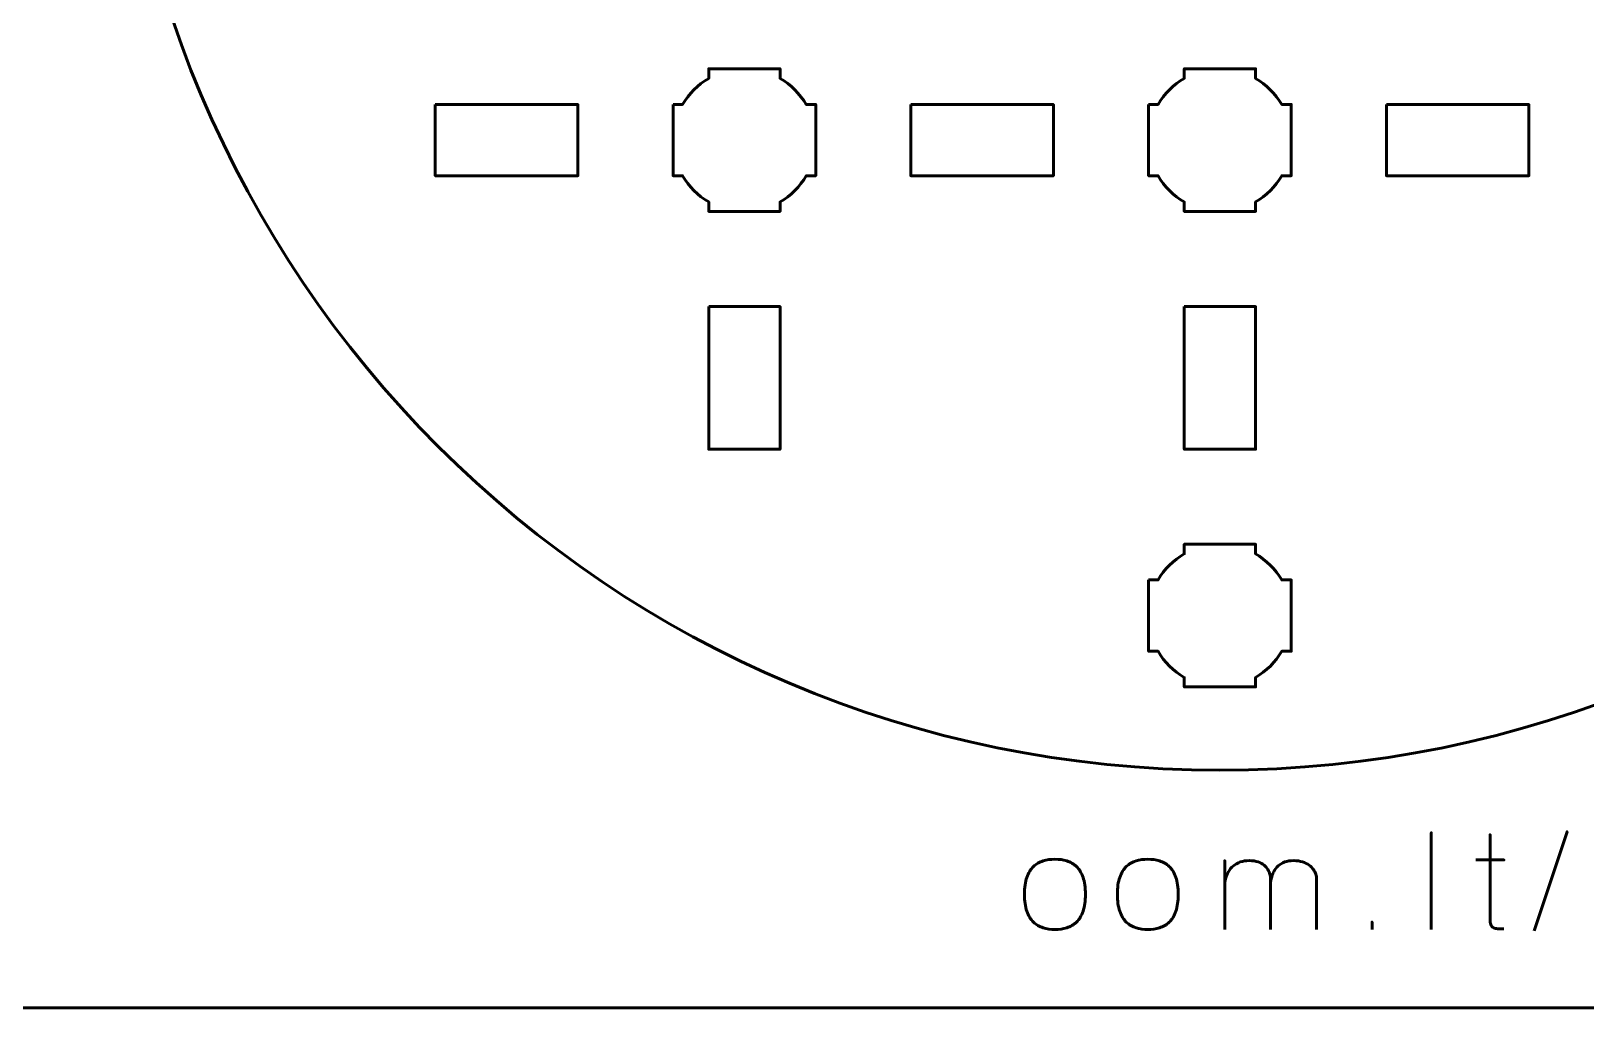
# Model space of a CAD drawing. Header units: centimetres. Extents: x -21 to 0, y -29.7 to 0.
# Drawn here: x -10.5 to -3.96, y -29.7 to -25.59 of the extents above; entities that cross this region are included whole.
import ezdxf

# ---------------------------------------------------------------- set-up
doc = ezdxf.new("R2010")
doc.units = ezdxf.units.CM
doc.header["$MEASUREMENT"] = 0
doc.layers.add('Layer 1', color=7, linetype='Continuous')

msp = doc.modelspace()

# ---------------------------------------------------------------- linework, layer by layer
at = {"layer": 'Layer 1', "color": 114, "lineweight": 53}
msp.add_ellipse((-5.5, -24.05004), major_axis=(0, 4.65), ratio=1, dxfattribs=at)
at = {"layer": 'Layer 1', "color": 22, "lineweight": 53}
msp.add_open_spline([(-21.00003, -29.19995), (-21.00003, -29.19995), (-21.00003, -0.49992), (-21.00003, -0.49992), (-21.00003, -0.49992), (-21.00003, -0.22295), (-20.77694, 0.00004), (-20.49994, 0.00004), (-20.49994, 0.00004), (-20.49994, 0.00004), (-0.50008, 0.00004), (-0.50008, 0.00004), (-0.50008, 0.00004), (-0.22294, 0.00004), (0.00002, -0.22295), (0.00002, -0.49992), (0.00002, -0.49992), (0.00002, -0.49992), (0.00002, -29.19995), (0.00002, -29.19995), (0.00002, -29.19995), (0.00002, -29.47695), (-0.22294, -29.70004), (-0.50008, -29.70004), (-0.50008, -29.70004), (-0.50008, -29.70004), (-20.49994, -29.70004), (-20.49994, -29.70004), (-20.49994, -29.70004), (-20.77694, -29.70004), (-21.00003, -29.47695), (-21.00003, -29.19995)], degree=3, knots=[0, 0, 0, 0, 0.125, 0.125, 0.125, 0.125, 0.25, 0.25, 0.25, 0.25, 0.375, 0.375, 0.375, 0.375, 0.5, 0.5, 0.5, 0.5, 0.625, 0.625, 0.625, 0.625, 0.75, 0.75, 0.75, 0.75, 0.875, 0.875, 0.875, 0.875, 1, 1, 1, 1], dxfattribs=at)
at = {"layer": 'Layer 1', "lineweight": 53}
for points, knots in [([(-7.8, -25.89994), (-7.8, -25.89994), (-7.7598, -25.89994), (-7.7598, -25.89994), (-7.7598, -25.89994), (-7.73347, -25.85442), (-7.69551, -25.81649), (-7.65, -25.79016), (-7.65, -25.79016), (-7.65, -25.79016), (-7.65, -25.74994), (-7.65, -25.74994), (-7.65, -25.74994), (-7.65, -25.74994), (-7.35, -25.74994), (-7.35, -25.74994), (-7.35, -25.74994), (-7.35, -25.74994), (-7.35, -25.79013), (-7.35, -25.79013), (-7.35, -25.79013), (-7.30447, -25.81646), (-7.26648, -25.85441), (-7.24012, -25.89994), (-7.24012, -25.89994), (-7.24012, -25.89994), (-7.2, -25.89994), (-7.2, -25.89994), (-7.2, -25.89994), (-7.2, -25.89994), (-7.2, -26.04536), (-7.2, -26.04536), (-7.2, -26.04536), (-7.2, -26.04536), (-7.19994, -26.05001), (-7.19994, -26.05001), (-7.19994, -26.05001), (-7.19994, -26.05001), (-7.2, -26.05465), (-7.2, -26.05465), (-7.2, -26.05465), (-7.2, -26.05465), (-7.2, -26.19994), (-7.2, -26.19994), (-7.2, -26.19994), (-7.2, -26.19994), (-7.24007, -26.19994), (-7.24007, -26.19994), (-7.24007, -26.19994), (-7.26642, -26.24551), (-7.30442, -26.28352), (-7.35, -26.30988), (-7.35, -26.30988), (-7.35, -26.30988), (-7.35, -26.34994), (-7.35, -26.34994), (-7.35, -26.34994), (-7.35, -26.34994), (-7.49328, -26.34994), (-7.49328, -26.34994), (-7.49328, -26.34994), (-7.49328, -26.34994), (-7.49995, -26.35002), (-7.49995, -26.35002), (-7.49995, -26.35002), (-7.49995, -26.35002), (-7.50663, -26.34994), (-7.50663, -26.34994), (-7.50663, -26.34994), (-7.50663, -26.34994), (-7.65, -26.34994), (-7.65, -26.34994), (-7.65, -26.34994), (-7.65, -26.34994), (-7.65, -26.30984), (-7.65, -26.30984), (-7.65, -26.30984), (-7.69554, -26.28348), (-7.73352, -26.24549), (-7.75985, -26.19994), (-7.75985, -26.19994), (-7.75985, -26.19994), (-7.8, -26.19994), (-7.8, -26.19994), (-7.8, -26.19994), (-7.8, -26.19994), (-7.8, -25.89994), (-7.8, -25.89994)], [0, 0, 0, 0, 0.0454545, 0.0454545, 0.0454545, 0.0454545, 0.0909091, 0.0909091, 0.0909091, 0.0909091, 0.1363636, 0.1363636, 0.1363636, 0.1363636, 0.1818182, 0.1818182, 0.1818182, 0.1818182, 0.2272727, 0.2272727, 0.2272727, 0.2272727, 0.2727273, 0.2727273, 0.2727273, 0.2727273, 0.3181818, 0.3181818, 0.3181818, 0.3181818, 0.3636364, 0.3636364, 0.3636364, 0.3636364, 0.4090909, 0.4090909, 0.4090909, 0.4090909, 0.4545455, 0.4545455, 0.4545455, 0.4545455, 0.5, 0.5, 0.5, 0.5, 0.5454545, 0.5454545, 0.5454545, 0.5454545, 0.5909091, 0.5909091, 0.5909091, 0.5909091, 0.6363636, 0.6363636, 0.6363636, 0.6363636, 0.6818182, 0.6818182, 0.6818182, 0.6818182, 0.7272727, 0.7272727, 0.7272727, 0.7272727, 0.7727273, 0.7727273, 0.7727273, 0.7727273, 0.8181818, 0.8181818, 0.8181818, 0.8181818, 0.8636364, 0.8636364, 0.8636364, 0.8636364, 0.9090909, 0.9090909, 0.9090909, 0.9090909, 0.9545455, 0.9545455, 0.9545455, 0.9545455, 1, 1, 1, 1]), ([(-5.8, -25.89994), (-5.8, -25.89994), (-5.7598, -25.89994), (-5.7598, -25.89994), (-5.7598, -25.89994), (-5.73347, -25.85442), (-5.69551, -25.81649), (-5.65, -25.79016), (-5.65, -25.79016), (-5.65, -25.79016), (-5.65, -25.74994), (-5.65, -25.74994), (-5.65, -25.74994), (-5.65, -25.74994), (-5.35, -25.74994), (-5.35, -25.74994), (-5.35, -25.74994), (-5.35, -25.74994), (-5.35, -25.79013), (-5.35, -25.79013), (-5.35, -25.79013), (-5.30447, -25.81646), (-5.26648, -25.85441), (-5.24012, -25.89994), (-5.24012, -25.89994), (-5.24012, -25.89994), (-5.2, -25.89994), (-5.2, -25.89994), (-5.2, -25.89994), (-5.2, -25.89994), (-5.2, -26.04536), (-5.2, -26.04536), (-5.2, -26.04536), (-5.2, -26.04536), (-5.19994, -26.05001), (-5.19994, -26.05001), (-5.19994, -26.05001), (-5.19994, -26.05001), (-5.2, -26.05465), (-5.2, -26.05465), (-5.2, -26.05465), (-5.2, -26.05465), (-5.2, -26.19994), (-5.2, -26.19994), (-5.2, -26.19994), (-5.2, -26.19994), (-5.24007, -26.19994), (-5.24007, -26.19994), (-5.24007, -26.19994), (-5.26642, -26.24551), (-5.30442, -26.28352), (-5.35, -26.30988), (-5.35, -26.30988), (-5.35, -26.30988), (-5.35, -26.34994), (-5.35, -26.34994), (-5.35, -26.34994), (-5.35, -26.34994), (-5.49328, -26.34994), (-5.49328, -26.34994), (-5.49328, -26.34994), (-5.49328, -26.34994), (-5.49995, -26.35002), (-5.49995, -26.35002), (-5.49995, -26.35002), (-5.49995, -26.35002), (-5.50663, -26.34994), (-5.50663, -26.34994), (-5.50663, -26.34994), (-5.50663, -26.34994), (-5.65, -26.34994), (-5.65, -26.34994), (-5.65, -26.34994), (-5.65, -26.34994), (-5.65, -26.30984), (-5.65, -26.30984), (-5.65, -26.30984), (-5.69554, -26.28348), (-5.73352, -26.24549), (-5.75985, -26.19994), (-5.75985, -26.19994), (-5.75985, -26.19994), (-5.8, -26.19994), (-5.8, -26.19994), (-5.8, -26.19994), (-5.8, -26.19994), (-5.8, -25.89994), (-5.8, -25.89994)], [0, 0, 0, 0, 0.0454545, 0.0454545, 0.0454545, 0.0454545, 0.0909091, 0.0909091, 0.0909091, 0.0909091, 0.1363636, 0.1363636, 0.1363636, 0.1363636, 0.1818182, 0.1818182, 0.1818182, 0.1818182, 0.2272727, 0.2272727, 0.2272727, 0.2272727, 0.2727273, 0.2727273, 0.2727273, 0.2727273, 0.3181818, 0.3181818, 0.3181818, 0.3181818, 0.3636364, 0.3636364, 0.3636364, 0.3636364, 0.4090909, 0.4090909, 0.4090909, 0.4090909, 0.4545455, 0.4545455, 0.4545455, 0.4545455, 0.5, 0.5, 0.5, 0.5, 0.5454545, 0.5454545, 0.5454545, 0.5454545, 0.5909091, 0.5909091, 0.5909091, 0.5909091, 0.6363636, 0.6363636, 0.6363636, 0.6363636, 0.6818182, 0.6818182, 0.6818182, 0.6818182, 0.7272727, 0.7272727, 0.7272727, 0.7272727, 0.7727273, 0.7727273, 0.7727273, 0.7727273, 0.8181818, 0.8181818, 0.8181818, 0.8181818, 0.8636364, 0.8636364, 0.8636364, 0.8636364, 0.9090909, 0.9090909, 0.9090909, 0.9090909, 0.9545455, 0.9545455, 0.9545455, 0.9545455, 1, 1, 1, 1]), ([(-8.79995, -25.9), (-8.79995, -25.9), (-8.19995, -25.9), (-8.19995, -25.9), (-8.19995, -25.9), (-8.19995, -25.9), (-8.19995, -26.20001), (-8.19995, -26.20001), (-8.19995, -26.20001), (-8.19995, -26.20001), (-8.79995, -26.20001), (-8.79995, -26.20001), (-8.79995, -26.20001), (-8.79995, -26.20001), (-8.79995, -25.9), (-8.79995, -25.9)], [0, 0, 0, 0, 0.25, 0.25, 0.25, 0.25, 0.5, 0.5, 0.5, 0.5, 0.75, 0.75, 0.75, 0.75, 1, 1, 1, 1]), ([(-6.79999, -25.9), (-6.79999, -25.9), (-6.19998, -25.9), (-6.19998, -25.9), (-6.19998, -25.9), (-6.19998, -25.9), (-6.19998, -26.20001), (-6.19998, -26.20001), (-6.19998, -26.20001), (-6.19998, -26.20001), (-6.79999, -26.20001), (-6.79999, -26.20001), (-6.79999, -26.20001), (-6.79999, -26.20001), (-6.79999, -25.9), (-6.79999, -25.9)], [0, 0, 0, 0, 0.25, 0.25, 0.25, 0.25, 0.5, 0.5, 0.5, 0.5, 0.75, 0.75, 0.75, 0.75, 1, 1, 1, 1]), ([(-4.79992, -25.9), (-4.79992, -25.9), (-4.19992, -25.9), (-4.19992, -25.9), (-4.19992, -25.9), (-4.19992, -25.9), (-4.19992, -26.20001), (-4.19992, -26.20001), (-4.19992, -26.20001), (-4.19992, -26.20001), (-4.79992, -26.20001), (-4.79992, -26.20001), (-4.79992, -26.20001), (-4.79992, -26.20001), (-4.79992, -25.9), (-4.79992, -25.9)], [0, 0, 0, 0, 0.25, 0.25, 0.25, 0.25, 0.5, 0.5, 0.5, 0.5, 0.75, 0.75, 0.75, 0.75, 1, 1, 1, 1]), ([(-7.64997, -26.74999), (-7.64997, -26.74999), (-7.34997, -26.74999), (-7.34997, -26.74999), (-7.34997, -26.74999), (-7.34997, -26.74999), (-7.34997, -27.34999), (-7.34997, -27.34999), (-7.34997, -27.34999), (-7.34997, -27.34999), (-7.64997, -27.34999), (-7.64997, -27.34999), (-7.64997, -27.34999), (-7.64997, -27.34999), (-7.64997, -26.74999), (-7.64997, -26.74999)], [0, 0, 0, 0, 0.25, 0.25, 0.25, 0.25, 0.5, 0.5, 0.5, 0.5, 0.75, 0.75, 0.75, 0.75, 1, 1, 1, 1]), ([(-5.65004, -26.74999), (-5.65004, -26.74999), (-5.35004, -26.74999), (-5.35004, -26.74999), (-5.35004, -26.74999), (-5.35004, -26.74999), (-5.35004, -27.34999), (-5.35004, -27.34999), (-5.35004, -27.34999), (-5.35004, -27.34999), (-5.65004, -27.34999), (-5.65004, -27.34999), (-5.65004, -27.34999), (-5.65004, -27.34999), (-5.65004, -26.74999), (-5.65004, -26.74999)], [0, 0, 0, 0, 0.25, 0.25, 0.25, 0.25, 0.5, 0.5, 0.5, 0.5, 0.75, 0.75, 0.75, 0.75, 1, 1, 1, 1]), ([(-5.8, -27.89994), (-5.8, -27.89994), (-5.7598, -27.89994), (-5.7598, -27.89994), (-5.7598, -27.89994), (-5.73347, -27.85442), (-5.69551, -27.81649), (-5.65, -27.79016), (-5.65, -27.79016), (-5.65, -27.79016), (-5.65, -27.74994), (-5.65, -27.74994), (-5.65, -27.74994), (-5.65, -27.74994), (-5.35, -27.74994), (-5.35, -27.74994), (-5.35, -27.74994), (-5.35, -27.74994), (-5.35, -27.79013), (-5.35, -27.79013), (-5.35, -27.79013), (-5.30447, -27.81646), (-5.26648, -27.85441), (-5.24012, -27.89994), (-5.24012, -27.89994), (-5.24012, -27.89994), (-5.2, -27.89994), (-5.2, -27.89994), (-5.2, -27.89994), (-5.2, -27.89994), (-5.2, -28.04536), (-5.2, -28.04536), (-5.2, -28.04536), (-5.2, -28.04536), (-5.19994, -28.05001), (-5.19994, -28.05001), (-5.19994, -28.05001), (-5.19994, -28.05001), (-5.2, -28.05465), (-5.2, -28.05465), (-5.2, -28.05465), (-5.2, -28.05465), (-5.2, -28.19994), (-5.2, -28.19994), (-5.2, -28.19994), (-5.2, -28.19994), (-5.24007, -28.19994), (-5.24007, -28.19994), (-5.24007, -28.19994), (-5.26642, -28.24551), (-5.30442, -28.28352), (-5.35, -28.30988), (-5.35, -28.30988), (-5.35, -28.30988), (-5.35, -28.34994), (-5.35, -28.34994), (-5.35, -28.34994), (-5.35, -28.34994), (-5.49328, -28.34994), (-5.49328, -28.34994), (-5.49328, -28.34994), (-5.49328, -28.34994), (-5.49995, -28.35002), (-5.49995, -28.35002), (-5.49995, -28.35002), (-5.49995, -28.35002), (-5.50663, -28.34994), (-5.50663, -28.34994), (-5.50663, -28.34994), (-5.50663, -28.34994), (-5.65, -28.34994), (-5.65, -28.34994), (-5.65, -28.34994), (-5.65, -28.34994), (-5.65, -28.30984), (-5.65, -28.30984), (-5.65, -28.30984), (-5.69554, -28.28348), (-5.73352, -28.24549), (-5.75985, -28.19994), (-5.75985, -28.19994), (-5.75985, -28.19994), (-5.8, -28.19994), (-5.8, -28.19994), (-5.8, -28.19994), (-5.8, -28.19994), (-5.8, -27.89994), (-5.8, -27.89994)], [0, 0, 0, 0, 0.0454545, 0.0454545, 0.0454545, 0.0454545, 0.0909091, 0.0909091, 0.0909091, 0.0909091, 0.1363636, 0.1363636, 0.1363636, 0.1363636, 0.1818182, 0.1818182, 0.1818182, 0.1818182, 0.2272727, 0.2272727, 0.2272727, 0.2272727, 0.2727273, 0.2727273, 0.2727273, 0.2727273, 0.3181818, 0.3181818, 0.3181818, 0.3181818, 0.3636364, 0.3636364, 0.3636364, 0.3636364, 0.4090909, 0.4090909, 0.4090909, 0.4090909, 0.4545455, 0.4545455, 0.4545455, 0.4545455, 0.5, 0.5, 0.5, 0.5, 0.5454545, 0.5454545, 0.5454545, 0.5454545, 0.5909091, 0.5909091, 0.5909091, 0.5909091, 0.6363636, 0.6363636, 0.6363636, 0.6363636, 0.6818182, 0.6818182, 0.6818182, 0.6818182, 0.7272727, 0.7272727, 0.7272727, 0.7272727, 0.7727273, 0.7727273, 0.7727273, 0.7727273, 0.8181818, 0.8181818, 0.8181818, 0.8181818, 0.8636364, 0.8636364, 0.8636364, 0.8636364, 0.9090909, 0.9090909, 0.9090909, 0.9090909, 0.9545455, 0.9545455, 0.9545455, 0.9545455, 1, 1, 1, 1])]:
    msp.add_open_spline(points, degree=3, knots=knots, dxfattribs=at)
at = {"layer": 'Layer 1', "color": 30, "lineweight": 53}
for points, knots in [([(-4.61108, -29.36992), (-4.61108, -29.36992), (-4.61108, -28.96296), (-4.61108, -28.96296), (-4.61108, -28.96296), (-4.61108, -28.96296), (-4.61108, -29.36992), (-4.61108, -29.36992)], [0, 0, 0, 0, 0.5, 0.5, 0.5, 0.5, 1, 1, 1, 1]), ([(-4.17815, -29.37556), (-4.17815, -29.37556), (-4.03986, -28.95901), (-4.03986, -28.95901), (-4.03986, -28.95901), (-4.03986, -28.95901), (-4.17815, -29.37556), (-4.17815, -29.37556)], [0, 0, 0, 0, 0.5, 0.5, 0.5, 0.5, 1, 1, 1, 1]), ([(-4.30628, -29.3671), (-4.31324, -29.36766), (-4.3202, -29.36785), (-4.32698, -29.36766), (-4.32698, -29.36766), (-4.33375, -29.36747), (-4.33987, -29.36644), (-4.34542, -29.36437), (-4.34542, -29.36437), (-4.35097, -29.36239), (-4.35539, -29.35882), (-4.35877, -29.35374), (-4.35877, -29.35374), (-4.36207, -29.34866), (-4.36376, -29.34142), (-4.36385, -29.3321), (-4.36385, -29.3321), (-4.36385, -29.32768), (-4.36385, -29.32016), (-4.36385, -29.30962), (-4.36385, -29.30962), (-4.36385, -29.29899), (-4.36385, -29.28619), (-4.36385, -29.27105), (-4.36385, -29.27105), (-4.36385, -29.2559), (-4.36385, -29.23935), (-4.36385, -29.22138), (-4.36385, -29.22138), (-4.36385, -29.20341), (-4.36385, -29.18488), (-4.36385, -29.16569), (-4.36385, -29.16569), (-4.36385, -29.1465), (-4.36385, -29.12759), (-4.36385, -29.10887), (-4.36385, -29.10887), (-4.36385, -29.09015), (-4.36385, -29.07255), (-4.36385, -29.056), (-4.36385, -29.056), (-4.36385, -29.03944), (-4.36385, -29.02476), (-4.36385, -29.01207), (-4.36385, -29.01207), (-4.36385, -28.99927), (-4.36385, -28.9893), (-4.36385, -28.98196), (-4.36385, -28.98196), (-4.36385, -28.97472), (-4.36385, -28.97095), (-4.36385, -28.97086), (-4.36385, -28.97086), (-4.36385, -28.97095), (-4.36385, -28.97472), (-4.36385, -28.98196), (-4.36385, -28.98196), (-4.36385, -28.9893), (-4.36385, -28.99927), (-4.36385, -29.01207), (-4.36385, -29.01207), (-4.36385, -29.02476), (-4.36385, -29.03944), (-4.36385, -29.056), (-4.36385, -29.056), (-4.36385, -29.07255), (-4.36385, -29.09015), (-4.36385, -29.10887), (-4.36385, -29.10887), (-4.36385, -29.12759), (-4.36385, -29.1465), (-4.36385, -29.16569), (-4.36385, -29.16569), (-4.36385, -29.18488), (-4.36385, -29.20341), (-4.36385, -29.22138), (-4.36385, -29.22138), (-4.36385, -29.23935), (-4.36385, -29.2559), (-4.36385, -29.27105), (-4.36385, -29.27105), (-4.36385, -29.28619), (-4.36385, -29.29899), (-4.36385, -29.30962), (-4.36385, -29.30962), (-4.36385, -29.32016), (-4.36385, -29.32768), (-4.36385, -29.3321), (-4.36385, -29.3321), (-4.36376, -29.34142), (-4.36207, -29.34866), (-4.35877, -29.35374), (-4.35877, -29.35374), (-4.35539, -29.35882), (-4.35097, -29.36239), (-4.34542, -29.36437), (-4.34542, -29.36437), (-4.33987, -29.36644), (-4.33375, -29.36747), (-4.32698, -29.36766), (-4.32698, -29.36766), (-4.3202, -29.36785), (-4.31324, -29.36766), (-4.30628, -29.3671)], [0, 0, 0, 0, 0.0384615, 0.0384615, 0.0384615, 0.0384615, 0.0769231, 0.0769231, 0.0769231, 0.0769231, 0.1153846, 0.1153846, 0.1153846, 0.1153846, 0.1538462, 0.1538462, 0.1538462, 0.1538462, 0.1923077, 0.1923077, 0.1923077, 0.1923077, 0.2307692, 0.2307692, 0.2307692, 0.2307692, 0.2692308, 0.2692308, 0.2692308, 0.2692308, 0.3076923, 0.3076923, 0.3076923, 0.3076923, 0.3461538, 0.3461538, 0.3461538, 0.3461538, 0.3846154, 0.3846154, 0.3846154, 0.3846154, 0.4230769, 0.4230769, 0.4230769, 0.4230769, 0.4615385, 0.4615385, 0.4615385, 0.4615385, 0.5, 0.5, 0.5, 0.5, 0.5384615, 0.5384615, 0.5384615, 0.5384615, 0.5769231, 0.5769231, 0.5769231, 0.5769231, 0.6153846, 0.6153846, 0.6153846, 0.6153846, 0.6538462, 0.6538462, 0.6538462, 0.6538462, 0.6923077, 0.6923077, 0.6923077, 0.6923077, 0.7307692, 0.7307692, 0.7307692, 0.7307692, 0.7692308, 0.7692308, 0.7692308, 0.7692308, 0.8076923, 0.8076923, 0.8076923, 0.8076923, 0.8461538, 0.8461538, 0.8461538, 0.8461538, 0.8846154, 0.8846154, 0.8846154, 0.8846154, 0.9230769, 0.9230769, 0.9230769, 0.9230769, 0.9615385, 0.9615385, 0.9615385, 0.9615385, 1, 1, 1, 1]), ([(-6.19377, -29.36992), (-6.17599, -29.37001), (-6.15944, -29.36776), (-6.14401, -29.36296), (-6.14401, -29.36296), (-6.12858, -29.35816), (-6.11494, -29.35016), (-6.10327, -29.33897), (-6.10327, -29.33897), (-6.09151, -29.32778), (-6.08239, -29.31263), (-6.07571, -29.29344), (-6.07571, -29.29344), (-6.06913, -29.27434), (-6.06574, -29.25054), (-6.06564, -29.22204), (-6.06564, -29.22204), (-6.06574, -29.19363), (-6.06913, -29.16992), (-6.07571, -29.15092), (-6.07571, -29.15092), (-6.08239, -29.13191), (-6.09151, -29.11677), (-6.10327, -29.10557), (-6.10327, -29.10557), (-6.11494, -29.09447), (-6.12858, -29.08648), (-6.14401, -29.08168), (-6.14401, -29.08168), (-6.15944, -29.07688), (-6.17599, -29.07462), (-6.19377, -29.07472), (-6.19377, -29.07472), (-6.21136, -29.07462), (-6.22792, -29.07688), (-6.24335, -29.08168), (-6.24335, -29.08168), (-6.25878, -29.08648), (-6.27232, -29.09447), (-6.28408, -29.10557), (-6.28408, -29.10557), (-6.29584, -29.11677), (-6.30506, -29.13191), (-6.31174, -29.15092), (-6.31174, -29.15092), (-6.31842, -29.16992), (-6.32181, -29.19363), (-6.3219, -29.22204), (-6.3219, -29.22204), (-6.32181, -29.25054), (-6.31842, -29.27434), (-6.31174, -29.29344), (-6.31174, -29.29344), (-6.30506, -29.31263), (-6.29584, -29.32778), (-6.28408, -29.33897), (-6.28408, -29.33897), (-6.27232, -29.35016), (-6.25878, -29.35816), (-6.24335, -29.36296), (-6.24335, -29.36296), (-6.22792, -29.36776), (-6.21136, -29.37001), (-6.19377, -29.36992)], [0, 0, 0, 0, 0.0625, 0.0625, 0.0625, 0.0625, 0.125, 0.125, 0.125, 0.125, 0.1875, 0.1875, 0.1875, 0.1875, 0.25, 0.25, 0.25, 0.25, 0.3125, 0.3125, 0.3125, 0.3125, 0.375, 0.375, 0.375, 0.375, 0.4375, 0.4375, 0.4375, 0.4375, 0.5, 0.5, 0.5, 0.5, 0.5625, 0.5625, 0.5625, 0.5625, 0.625, 0.625, 0.625, 0.625, 0.6875, 0.6875, 0.6875, 0.6875, 0.75, 0.75, 0.75, 0.75, 0.8125, 0.8125, 0.8125, 0.8125, 0.875, 0.875, 0.875, 0.875, 0.9375, 0.9375, 0.9375, 0.9375, 1, 1, 1, 1]), ([(-6.19377, -29.36992), (-6.17599, -29.37001), (-6.15944, -29.36776), (-6.14401, -29.36296), (-6.14401, -29.36296), (-6.12858, -29.35816), (-6.11494, -29.35016), (-6.10327, -29.33897), (-6.10327, -29.33897), (-6.09151, -29.32778), (-6.08239, -29.31263), (-6.07571, -29.29344), (-6.07571, -29.29344), (-6.06913, -29.27434), (-6.06574, -29.25054), (-6.06564, -29.22204), (-6.06564, -29.22204), (-6.06574, -29.19363), (-6.06913, -29.16992), (-6.07571, -29.15092), (-6.07571, -29.15092), (-6.08239, -29.13191), (-6.09151, -29.11677), (-6.10327, -29.10557), (-6.10327, -29.10557), (-6.11494, -29.09447), (-6.12858, -29.08648), (-6.14401, -29.08168), (-6.14401, -29.08168), (-6.15944, -29.07688), (-6.17599, -29.07462), (-6.19377, -29.07472), (-6.19377, -29.07472), (-6.21136, -29.07462), (-6.22792, -29.07688), (-6.24335, -29.08168), (-6.24335, -29.08168), (-6.25878, -29.08648), (-6.27232, -29.09447), (-6.28408, -29.10557), (-6.28408, -29.10557), (-6.29584, -29.11677), (-6.30506, -29.13191), (-6.31174, -29.15092), (-6.31174, -29.15092), (-6.31842, -29.16992), (-6.32181, -29.19363), (-6.3219, -29.22204), (-6.3219, -29.22204), (-6.32181, -29.25054), (-6.31842, -29.27434), (-6.31174, -29.29344), (-6.31174, -29.29344), (-6.30506, -29.31263), (-6.29584, -29.32778), (-6.28408, -29.33897), (-6.28408, -29.33897), (-6.27232, -29.35016), (-6.25878, -29.35816), (-6.24335, -29.36296), (-6.24335, -29.36296), (-6.22792, -29.36776), (-6.21136, -29.37001), (-6.19377, -29.36992)], [0, 0, 0, 0, 0.0625, 0.0625, 0.0625, 0.0625, 0.125, 0.125, 0.125, 0.125, 0.1875, 0.1875, 0.1875, 0.1875, 0.25, 0.25, 0.25, 0.25, 0.3125, 0.3125, 0.3125, 0.3125, 0.375, 0.375, 0.375, 0.375, 0.4375, 0.4375, 0.4375, 0.4375, 0.5, 0.5, 0.5, 0.5, 0.5625, 0.5625, 0.5625, 0.5625, 0.625, 0.625, 0.625, 0.625, 0.6875, 0.6875, 0.6875, 0.6875, 0.75, 0.75, 0.75, 0.75, 0.8125, 0.8125, 0.8125, 0.8125, 0.875, 0.875, 0.875, 0.875, 0.9375, 0.9375, 0.9375, 0.9375, 1, 1, 1, 1]), ([(-5.80318, -29.36992), (-5.7854, -29.37001), (-5.76885, -29.36776), (-5.75342, -29.36296), (-5.75342, -29.36296), (-5.73799, -29.35816), (-5.72435, -29.35016), (-5.71268, -29.33897), (-5.71268, -29.33897), (-5.70092, -29.32778), (-5.6918, -29.31263), (-5.68512, -29.29344), (-5.68512, -29.29344), (-5.67854, -29.27434), (-5.67515, -29.25054), (-5.67505, -29.22204), (-5.67505, -29.22204), (-5.67515, -29.19363), (-5.67854, -29.16992), (-5.68512, -29.15092), (-5.68512, -29.15092), (-5.6918, -29.13191), (-5.70092, -29.11677), (-5.71268, -29.10557), (-5.71268, -29.10557), (-5.72435, -29.09447), (-5.73799, -29.08648), (-5.75342, -29.08168), (-5.75342, -29.08168), (-5.76885, -29.07688), (-5.7854, -29.07462), (-5.80318, -29.07472), (-5.80318, -29.07472), (-5.82077, -29.07462), (-5.83733, -29.07688), (-5.85276, -29.08168), (-5.85276, -29.08168), (-5.86819, -29.08648), (-5.88173, -29.09447), (-5.89349, -29.10557), (-5.89349, -29.10557), (-5.90525, -29.11677), (-5.91447, -29.13191), (-5.92115, -29.15092), (-5.92115, -29.15092), (-5.92783, -29.16992), (-5.93122, -29.19363), (-5.93131, -29.22204), (-5.93131, -29.22204), (-5.93122, -29.25054), (-5.92783, -29.27434), (-5.92115, -29.29344), (-5.92115, -29.29344), (-5.91447, -29.31263), (-5.90525, -29.32778), (-5.89349, -29.33897), (-5.89349, -29.33897), (-5.88173, -29.35016), (-5.86819, -29.35816), (-5.85276, -29.36296), (-5.85276, -29.36296), (-5.83733, -29.36776), (-5.82077, -29.37001), (-5.80318, -29.36992)], [0, 0, 0, 0, 0.0625, 0.0625, 0.0625, 0.0625, 0.125, 0.125, 0.125, 0.125, 0.1875, 0.1875, 0.1875, 0.1875, 0.25, 0.25, 0.25, 0.25, 0.3125, 0.3125, 0.3125, 0.3125, 0.375, 0.375, 0.375, 0.375, 0.4375, 0.4375, 0.4375, 0.4375, 0.5, 0.5, 0.5, 0.5, 0.5625, 0.5625, 0.5625, 0.5625, 0.625, 0.625, 0.625, 0.625, 0.6875, 0.6875, 0.6875, 0.6875, 0.75, 0.75, 0.75, 0.75, 0.8125, 0.8125, 0.8125, 0.8125, 0.875, 0.875, 0.875, 0.875, 0.9375, 0.9375, 0.9375, 0.9375, 1, 1, 1, 1]), ([(-5.80318, -29.36992), (-5.7854, -29.37001), (-5.76885, -29.36776), (-5.75342, -29.36296), (-5.75342, -29.36296), (-5.73799, -29.35816), (-5.72435, -29.35016), (-5.71268, -29.33897), (-5.71268, -29.33897), (-5.70092, -29.32778), (-5.6918, -29.31263), (-5.68512, -29.29344), (-5.68512, -29.29344), (-5.67854, -29.27434), (-5.67515, -29.25054), (-5.67505, -29.22204), (-5.67505, -29.22204), (-5.67515, -29.19363), (-5.67854, -29.16992), (-5.68512, -29.15092), (-5.68512, -29.15092), (-5.6918, -29.13191), (-5.70092, -29.11677), (-5.71268, -29.10557), (-5.71268, -29.10557), (-5.72435, -29.09447), (-5.73799, -29.08648), (-5.75342, -29.08168), (-5.75342, -29.08168), (-5.76885, -29.07688), (-5.7854, -29.07462), (-5.80318, -29.07472), (-5.80318, -29.07472), (-5.82077, -29.07462), (-5.83733, -29.07688), (-5.85276, -29.08168), (-5.85276, -29.08168), (-5.86819, -29.08648), (-5.88173, -29.09447), (-5.89349, -29.10557), (-5.89349, -29.10557), (-5.90525, -29.11677), (-5.91447, -29.13191), (-5.92115, -29.15092), (-5.92115, -29.15092), (-5.92783, -29.16992), (-5.93122, -29.19363), (-5.93131, -29.22204), (-5.93131, -29.22204), (-5.93122, -29.25054), (-5.92783, -29.27434), (-5.92115, -29.29344), (-5.92115, -29.29344), (-5.91447, -29.31263), (-5.90525, -29.32778), (-5.89349, -29.33897), (-5.89349, -29.33897), (-5.88173, -29.35016), (-5.86819, -29.35816), (-5.85276, -29.36296), (-5.85276, -29.36296), (-5.83733, -29.36776), (-5.82077, -29.37001), (-5.80318, -29.36992)], [0, 0, 0, 0, 0.0625, 0.0625, 0.0625, 0.0625, 0.125, 0.125, 0.125, 0.125, 0.1875, 0.1875, 0.1875, 0.1875, 0.25, 0.25, 0.25, 0.25, 0.3125, 0.3125, 0.3125, 0.3125, 0.375, 0.375, 0.375, 0.375, 0.4375, 0.4375, 0.4375, 0.4375, 0.5, 0.5, 0.5, 0.5, 0.5625, 0.5625, 0.5625, 0.5625, 0.625, 0.625, 0.625, 0.625, 0.6875, 0.6875, 0.6875, 0.6875, 0.75, 0.75, 0.75, 0.75, 0.8125, 0.8125, 0.8125, 0.8125, 0.875, 0.875, 0.875, 0.875, 0.9375, 0.9375, 0.9375, 0.9375, 1, 1, 1, 1]), ([(-5.28729, -29.36992), (-5.28729, -29.36983), (-5.28729, -29.3671), (-5.28729, -29.36174), (-5.28729, -29.36174), (-5.28729, -29.35647), (-5.28729, -29.34922), (-5.28729, -29.3401), (-5.28729, -29.3401), (-5.28729, -29.33088), (-5.28729, -29.32053), (-5.28729, -29.30887), (-5.28729, -29.30887), (-5.28729, -29.2973), (-5.28729, -29.28516), (-5.28729, -29.27237), (-5.28729, -29.27237), (-5.28729, -29.25967), (-5.28729, -29.24715), (-5.28729, -29.23474), (-5.28729, -29.23474), (-5.28729, -29.22232), (-5.28729, -29.21065), (-5.28729, -29.19993), (-5.28729, -29.19993), (-5.28729, -29.18911), (-5.28729, -29.17989), (-5.28729, -29.17208), (-5.28729, -29.17208), (-5.28729, -29.16437), (-5.28729, -29.15882), (-5.28729, -29.15543), (-5.28729, -29.15543), (-5.28719, -29.15016), (-5.28804, -29.14424), (-5.28964, -29.13775), (-5.28964, -29.13775), (-5.29124, -29.13116), (-5.29397, -29.12458), (-5.29782, -29.11799), (-5.29782, -29.11799), (-5.30168, -29.11131), (-5.30704, -29.1052), (-5.31372, -29.09955), (-5.31372, -29.09955), (-5.32049, -29.09391), (-5.32896, -29.08939), (-5.33912, -29.08591), (-5.33912, -29.08591), (-5.34938, -29.08243), (-5.3616, -29.08055), (-5.3759, -29.08036), (-5.3759, -29.08036), (-5.3902, -29.08036), (-5.403, -29.08234), (-5.41419, -29.08629), (-5.41419, -29.08629), (-5.42548, -29.09033), (-5.43517, -29.09588), (-5.44345, -29.10294), (-5.44345, -29.10294), (-5.45163, -29.11), (-5.4585, -29.11809), (-5.46386, -29.1273), (-5.46386, -29.1273), (-5.46922, -29.13643), (-5.47318, -29.14612), (-5.47581, -29.15647), (-5.47581, -29.15647), (-5.47844, -29.16672), (-5.47976, -29.17716), (-5.47976, -29.18761), (-5.47976, -29.18761), (-5.47976, -29.17716), (-5.47844, -29.16672), (-5.47581, -29.15647), (-5.47581, -29.15647), (-5.47318, -29.14612), (-5.46922, -29.13643), (-5.46386, -29.1273), (-5.46386, -29.1273), (-5.4585, -29.11809), (-5.45163, -29.11), (-5.44345, -29.10294), (-5.44345, -29.10294), (-5.43517, -29.09588), (-5.42548, -29.09033), (-5.41419, -29.08629), (-5.41419, -29.08629), (-5.403, -29.08234), (-5.3902, -29.08036), (-5.3759, -29.08036), (-5.3759, -29.08036), (-5.3616, -29.08055), (-5.34938, -29.08243), (-5.33912, -29.08591), (-5.33912, -29.08591), (-5.32896, -29.08939), (-5.32049, -29.09391), (-5.31372, -29.09955), (-5.31372, -29.09955), (-5.30704, -29.1052), (-5.30168, -29.11131), (-5.29782, -29.11799), (-5.29782, -29.11799), (-5.29397, -29.12458), (-5.29124, -29.13116), (-5.28964, -29.13775), (-5.28964, -29.13775), (-5.28804, -29.14424), (-5.28719, -29.15016), (-5.28729, -29.15543), (-5.28729, -29.15543), (-5.28729, -29.15882), (-5.28729, -29.16437), (-5.28729, -29.17208), (-5.28729, -29.17208), (-5.28729, -29.17989), (-5.28729, -29.18911), (-5.28729, -29.19993), (-5.28729, -29.19993), (-5.28729, -29.21065), (-5.28729, -29.22232), (-5.28729, -29.23474), (-5.28729, -29.23474), (-5.28729, -29.24715), (-5.28729, -29.25967), (-5.28729, -29.27237), (-5.28729, -29.27237), (-5.28729, -29.28516), (-5.28729, -29.2973), (-5.28729, -29.30887), (-5.28729, -29.30887), (-5.28729, -29.32053), (-5.28729, -29.33088), (-5.28729, -29.3401), (-5.28729, -29.3401), (-5.28729, -29.34922), (-5.28729, -29.35647), (-5.28729, -29.36174), (-5.28729, -29.36174), (-5.28729, -29.3671), (-5.28729, -29.36983), (-5.28729, -29.36992)], [0, 0, 0, 0, 0.0277778, 0.0277778, 0.0277778, 0.0277778, 0.0555556, 0.0555556, 0.0555556, 0.0555556, 0.0833333, 0.0833333, 0.0833333, 0.0833333, 0.1111111, 0.1111111, 0.1111111, 0.1111111, 0.1388889, 0.1388889, 0.1388889, 0.1388889, 0.1666667, 0.1666667, 0.1666667, 0.1666667, 0.1944444, 0.1944444, 0.1944444, 0.1944444, 0.2222222, 0.2222222, 0.2222222, 0.2222222, 0.25, 0.25, 0.25, 0.25, 0.2777778, 0.2777778, 0.2777778, 0.2777778, 0.3055556, 0.3055556, 0.3055556, 0.3055556, 0.3333333, 0.3333333, 0.3333333, 0.3333333, 0.3611111, 0.3611111, 0.3611111, 0.3611111, 0.3888889, 0.3888889, 0.3888889, 0.3888889, 0.4166667, 0.4166667, 0.4166667, 0.4166667, 0.4444444, 0.4444444, 0.4444444, 0.4444444, 0.4722222, 0.4722222, 0.4722222, 0.4722222, 0.5, 0.5, 0.5, 0.5, 0.5277778, 0.5277778, 0.5277778, 0.5277778, 0.5555556, 0.5555556, 0.5555556, 0.5555556, 0.5833333, 0.5833333, 0.5833333, 0.5833333, 0.6111111, 0.6111111, 0.6111111, 0.6111111, 0.6388889, 0.6388889, 0.6388889, 0.6388889, 0.6666667, 0.6666667, 0.6666667, 0.6666667, 0.6944444, 0.6944444, 0.6944444, 0.6944444, 0.7222222, 0.7222222, 0.7222222, 0.7222222, 0.75, 0.75, 0.75, 0.75, 0.7777778, 0.7777778, 0.7777778, 0.7777778, 0.8055556, 0.8055556, 0.8055556, 0.8055556, 0.8333333, 0.8333333, 0.8333333, 0.8333333, 0.8611111, 0.8611111, 0.8611111, 0.8611111, 0.8888889, 0.8888889, 0.8888889, 0.8888889, 0.9166667, 0.9166667, 0.9166667, 0.9166667, 0.9444444, 0.9444444, 0.9444444, 0.9444444, 0.9722222, 0.9722222, 0.9722222, 0.9722222, 1, 1, 1, 1]), ([(-5.47976, -29.36992), (-5.47976, -29.36992), (-5.47976, -29.08036), (-5.47976, -29.08036), (-5.47976, -29.08036), (-5.47976, -29.08036), (-5.47976, -29.36992), (-5.47976, -29.36992)], [0, 0, 0, 0, 0.5, 0.5, 0.5, 0.5, 1, 1, 1, 1]), ([(-5.09312, -29.36992), (-5.09312, -29.36983), (-5.09312, -29.3671), (-5.09312, -29.36174), (-5.09312, -29.36174), (-5.09312, -29.35647), (-5.09312, -29.34922), (-5.09312, -29.3401), (-5.09312, -29.3401), (-5.09312, -29.33088), (-5.09312, -29.32053), (-5.09312, -29.30887), (-5.09312, -29.30887), (-5.09312, -29.2973), (-5.09312, -29.28516), (-5.09312, -29.27237), (-5.09312, -29.27237), (-5.09312, -29.25967), (-5.09312, -29.24715), (-5.09312, -29.23474), (-5.09312, -29.23474), (-5.09312, -29.22232), (-5.09312, -29.21065), (-5.09312, -29.19993), (-5.09312, -29.19993), (-5.09312, -29.18911), (-5.09312, -29.17989), (-5.09312, -29.17208), (-5.09312, -29.17208), (-5.09312, -29.16437), (-5.09312, -29.15882), (-5.09312, -29.15543), (-5.09312, -29.15543), (-5.09312, -29.15016), (-5.09415, -29.14424), (-5.09632, -29.13775), (-5.09632, -29.13775), (-5.09839, -29.13116), (-5.10177, -29.12458), (-5.10648, -29.11799), (-5.10648, -29.11799), (-5.11109, -29.11131), (-5.1172, -29.1052), (-5.12473, -29.09955), (-5.12473, -29.09955), (-5.13225, -29.09391), (-5.14138, -29.08939), (-5.1521, -29.08591), (-5.1521, -29.08591), (-5.16283, -29.08243), (-5.17534, -29.08055), (-5.18964, -29.08036), (-5.18964, -29.08036), (-5.20394, -29.08036), (-5.21654, -29.08234), (-5.22736, -29.08629), (-5.22736, -29.08629), (-5.23809, -29.09033), (-5.24731, -29.09588), (-5.25502, -29.10294), (-5.25502, -29.10294), (-5.26264, -29.11), (-5.26875, -29.11809), (-5.27355, -29.1273), (-5.27355, -29.1273), (-5.27835, -29.13643), (-5.28183, -29.14612), (-5.28399, -29.15647), (-5.28399, -29.15647), (-5.28625, -29.16672), (-5.28729, -29.17716), (-5.28729, -29.18761), (-5.28729, -29.18761), (-5.28729, -29.17716), (-5.28625, -29.16672), (-5.28399, -29.15647), (-5.28399, -29.15647), (-5.28183, -29.14612), (-5.27835, -29.13643), (-5.27355, -29.1273), (-5.27355, -29.1273), (-5.26875, -29.11809), (-5.26264, -29.11), (-5.25502, -29.10294), (-5.25502, -29.10294), (-5.24731, -29.09588), (-5.23809, -29.09033), (-5.22736, -29.08629), (-5.22736, -29.08629), (-5.21654, -29.08234), (-5.20394, -29.08036), (-5.18964, -29.08036), (-5.18964, -29.08036), (-5.17534, -29.08055), (-5.16283, -29.08243), (-5.1521, -29.08591), (-5.1521, -29.08591), (-5.14138, -29.08939), (-5.13225, -29.09391), (-5.12473, -29.09955), (-5.12473, -29.09955), (-5.1172, -29.1052), (-5.11109, -29.11131), (-5.10648, -29.11799), (-5.10648, -29.11799), (-5.10177, -29.12458), (-5.09839, -29.13116), (-5.09632, -29.13775), (-5.09632, -29.13775), (-5.09415, -29.14424), (-5.09312, -29.15016), (-5.09312, -29.15543), (-5.09312, -29.15543), (-5.09312, -29.15882), (-5.09312, -29.16437), (-5.09312, -29.17208), (-5.09312, -29.17208), (-5.09312, -29.17989), (-5.09312, -29.18911), (-5.09312, -29.19993), (-5.09312, -29.19993), (-5.09312, -29.21065), (-5.09312, -29.22232), (-5.09312, -29.23474), (-5.09312, -29.23474), (-5.09312, -29.24715), (-5.09312, -29.25967), (-5.09312, -29.27237), (-5.09312, -29.27237), (-5.09312, -29.28516), (-5.09312, -29.2973), (-5.09312, -29.30887), (-5.09312, -29.30887), (-5.09312, -29.32053), (-5.09312, -29.33088), (-5.09312, -29.3401), (-5.09312, -29.3401), (-5.09312, -29.34922), (-5.09312, -29.35647), (-5.09312, -29.36174), (-5.09312, -29.36174), (-5.09312, -29.3671), (-5.09312, -29.36983), (-5.09312, -29.36992)], [0, 0, 0, 0, 0.0277778, 0.0277778, 0.0277778, 0.0277778, 0.0555556, 0.0555556, 0.0555556, 0.0555556, 0.0833333, 0.0833333, 0.0833333, 0.0833333, 0.1111111, 0.1111111, 0.1111111, 0.1111111, 0.1388889, 0.1388889, 0.1388889, 0.1388889, 0.1666667, 0.1666667, 0.1666667, 0.1666667, 0.1944444, 0.1944444, 0.1944444, 0.1944444, 0.2222222, 0.2222222, 0.2222222, 0.2222222, 0.25, 0.25, 0.25, 0.25, 0.2777778, 0.2777778, 0.2777778, 0.2777778, 0.3055556, 0.3055556, 0.3055556, 0.3055556, 0.3333333, 0.3333333, 0.3333333, 0.3333333, 0.3611111, 0.3611111, 0.3611111, 0.3611111, 0.3888889, 0.3888889, 0.3888889, 0.3888889, 0.4166667, 0.4166667, 0.4166667, 0.4166667, 0.4444444, 0.4444444, 0.4444444, 0.4444444, 0.4722222, 0.4722222, 0.4722222, 0.4722222, 0.5, 0.5, 0.5, 0.5, 0.5277778, 0.5277778, 0.5277778, 0.5277778, 0.5555556, 0.5555556, 0.5555556, 0.5555556, 0.5833333, 0.5833333, 0.5833333, 0.5833333, 0.6111111, 0.6111111, 0.6111111, 0.6111111, 0.6388889, 0.6388889, 0.6388889, 0.6388889, 0.6666667, 0.6666667, 0.6666667, 0.6666667, 0.6944444, 0.6944444, 0.6944444, 0.6944444, 0.7222222, 0.7222222, 0.7222222, 0.7222222, 0.75, 0.75, 0.75, 0.75, 0.7777778, 0.7777778, 0.7777778, 0.7777778, 0.8055556, 0.8055556, 0.8055556, 0.8055556, 0.8333333, 0.8333333, 0.8333333, 0.8333333, 0.8611111, 0.8611111, 0.8611111, 0.8611111, 0.8888889, 0.8888889, 0.8888889, 0.8888889, 0.9166667, 0.9166667, 0.9166667, 0.9166667, 0.9444444, 0.9444444, 0.9444444, 0.9444444, 0.9722222, 0.9722222, 0.9722222, 0.9722222, 1, 1, 1, 1]), ([(-4.42312, -29.07754), (-4.42312, -29.07754), (-4.30515, -29.07754), (-4.30515, -29.07754), (-4.30515, -29.07754), (-4.30515, -29.07754), (-4.42312, -29.07754), (-4.42312, -29.07754)], [0, 0, 0, 0, 0.5, 0.5, 0.5, 0.5, 1, 1, 1, 1]), ([(-4.86, -29.36992), (-4.86, -29.36992), (-4.86, -29.33888), (-4.86, -29.33888), (-4.86, -29.33888), (-4.86, -29.33888), (-4.86, -29.36992), (-4.86, -29.36992)], [0, 0, 0, 0, 0.5, 0.5, 0.5, 0.5, 1, 1, 1, 1])]:
    msp.add_open_spline(points, degree=3, knots=knots, dxfattribs=at)

doc.saveas('drawing.dxf')
